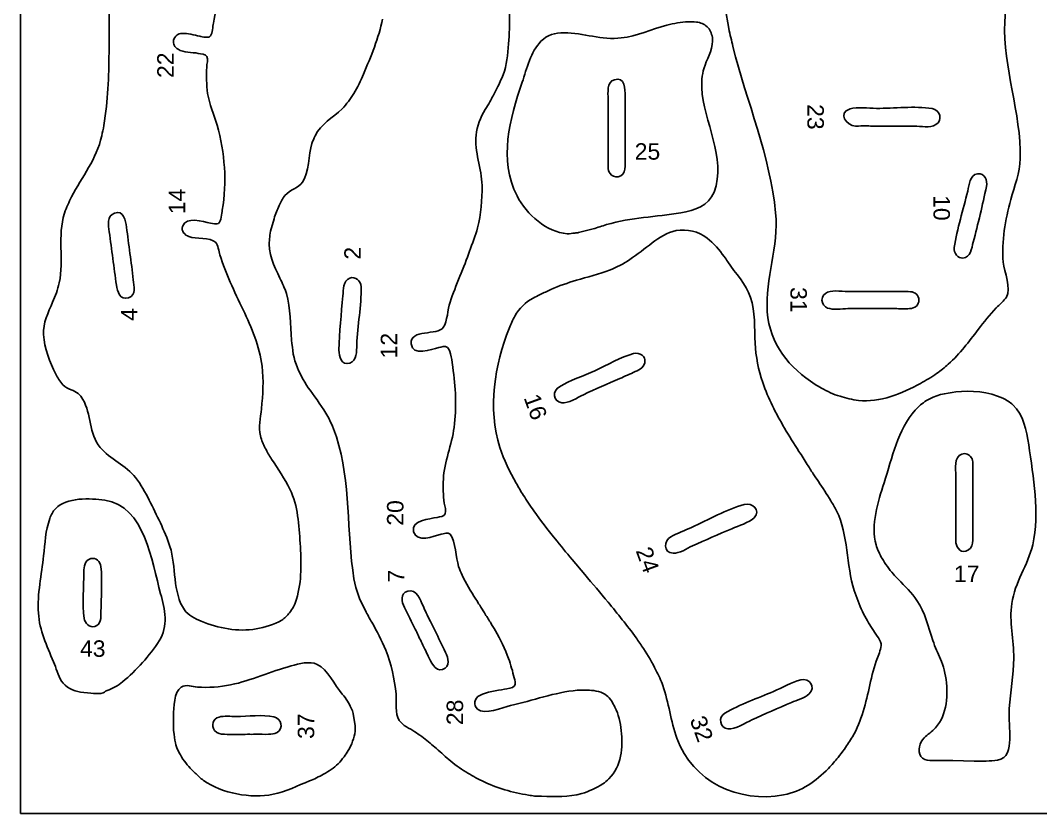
# Model space of a CAD drawing. Extents: x 0 to 330, y 0 to 240.
# Drawn here: x 0 to 186.1, y 0 to 144.8 of the extents above; entities that cross this region are included whole.
import ezdxf
from ezdxf.enums import TextEntityAlignment as Align

# ---------------------------------------------------------------- set-up
doc = ezdxf.new("R2010")
doc.units = 0
doc.layers.add('CUT', color=7, linetype='Continuous')
doc.layers.add('STEGE', color=5, linetype='Continuous')
doc.layers.add('Text', color=1, linetype='Continuous', lineweight=25)
doc.styles.add('textstyle11', font='')
doc.styles.add('textstyle13', font='')
doc.styles.add('textstyle19', font='')
doc.styles.add('textstyle20', font='')
doc.styles.add('textstyle21', font='')
doc.styles.add('textstyle22', font='')
doc.styles.add('textstyle27', font='')
doc.styles.add('textstyle28', font='')
doc.styles.add('textstyle31', font='')
doc.styles.add('textstyle33', font='')
doc.styles.add('textstyle34', font='')
doc.styles.add('textstyle35', font='')
doc.styles.add('textstyle36', font='')
doc.styles.add('textstyle37', font='')
doc.styles.add('textstyle38', font='')
doc.styles.add('textstyle41', font='')
doc.styles.add('textstyle49', font='')
doc.styles.add('textstyle52', font='')
doc.styles.get('textstyle11').set_extended_font_data('Arial')
doc.styles.get('textstyle13').set_extended_font_data('Arial')
doc.styles.get('textstyle19').set_extended_font_data('Arial')
doc.styles.get('textstyle20').set_extended_font_data('Arial')
doc.styles.get('textstyle21').set_extended_font_data('Arial')
doc.styles.get('textstyle22').set_extended_font_data('Arial')
doc.styles.get('textstyle27').set_extended_font_data('Arial')
doc.styles.get('textstyle28').set_extended_font_data('Arial')
doc.styles.get('textstyle31').set_extended_font_data('Arial')
doc.styles.get('textstyle33').set_extended_font_data('Arial')
doc.styles.get('textstyle34').set_extended_font_data('Arial')
doc.styles.get('textstyle35').set_extended_font_data('Arial')
doc.styles.get('textstyle36').set_extended_font_data('Arial')
doc.styles.get('textstyle37').set_extended_font_data('Arial')
doc.styles.get('textstyle38').set_extended_font_data('Arial')
doc.styles.get('textstyle41').set_extended_font_data('Arial')
doc.styles.get('textstyle49').set_extended_font_data('Arial')
doc.styles.get('textstyle52').set_extended_font_data('Arial')

msp = doc.modelspace()

# ---------------------------------------------------------------- linework, layer by layer
at = {"layer": 'CUT'}
for q in [(0, 240), (330, 0)]:
    msp.add_line((0, 0), q, dxfattribs=at)
for points in [[(107.23, 119.22), (107.23, 130.37)], [(110.33, 130.93), (110.33, 119.79)], [(151.5, 95.27), (158.84, 95.27)], [(173.75, 62.63), (173.75, 51.48)]]:
    msp.add_lwpolyline(points, dxfattribs=at)
for points in [[(180.95, 152.84), (180.03, 150.19), (179.71, 147.3), (179.59, 144.52)], [(88.68, 151.49), (89.35, 147.93), (89.39, 144.08), (89.04, 140.48)], [(16.2, 141.33), (16.24, 143.99), (16.03, 146.72), (16.41, 149.37)], [(36.57, 149.65), (35.87, 148), (35.52, 146.07), (35.2, 144.29)], [(35.2, 144.29), (35.08, 143.61), (35.13, 142.5), (34.69, 141.94)], [(62.59, 134.98), (63.93, 138.1), (65.41, 141.63), (66.05, 144.99)], [(109.63, 141.56), (112.47, 141.93), (115.19, 143.14), (117.95, 143.89)], [(117.95, 143.89), (119.15, 144.22), (120.67, 144.49), (121.76, 144.5)], [(121.76, 144.5), (122.42, 144.51), (122.67, 144.54), (123.32, 144.46)], [(123.32, 144.46), (124.09, 144.36), (124.75, 144.14), (125.28, 143.62)], [(125.28, 143.62), (125.79, 143.11), (126.13, 142.41), (126.24, 141.66)], [(179.59, 144.52), (179.22, 136.11), (182.61, 127.88), (182.4, 119.54)], [(29.47, 142.4), (28.74, 142.37), (28.18, 141.91), (27.95, 141.18)], [(32.72, 141.89), (31.7, 142.08), (30.51, 142.45), (29.47, 142.4)], [(34.69, 141.94), (34.31, 141.45), (33.22, 141.79), (32.72, 141.89)], [(94.96, 140.95), (96.11, 142.13), (97.55, 142.51), (99.19, 142.51)], [(99.19, 142.51), (102.69, 142.51), (106.1, 141.1), (109.63, 141.56)], [(126.24, 141.66), (126.49, 139.9), (125.49, 138.17), (124.9, 136.58)], [(130, 140), (129.74, 141.07), (129.48, 142.16), (129.25, 143.26)], [(15.61, 128.21), (16.13, 132.55), (16.15, 137.01), (16.2, 141.33)], [(27.95, 141.18), (27.75, 140.53), (28.19, 139.84), (28.77, 139.5)], [(89.04, 140.48), (88.86, 138.53), (88.78, 136.63), (88.06, 134.83)], [(91.54, 133.47), (92.38, 135.99), (93.09, 139.03), (94.96, 140.95)], [(137.79, 109.66), (136.81, 119.95), (132.47, 130), (130, 140)], [(28.77, 139.5), (29.79, 138.9), (31.29, 138.96), (32.43, 138.75)], [(32.43, 138.75), (32.89, 138.66), (33.83, 138.61), (34.04, 138.18)], [(34.04, 138.18), (34.28, 137.67), (33.99, 136.8), (33.99, 136.25)], [(33.99, 136.25), (33.97, 134.62), (33.9, 133.08), (34.15, 131.45)], [(124.9, 136.58), (124.41, 135.25), (124.25, 133.9), (124.31, 132.49)], [(60.86, 131.45), (61.51, 132.47), (62.1, 133.84), (62.59, 134.98)], [(88.06, 134.83), (87.73, 134.02), (87.37, 133.19), (86.99, 132.44)], [(108.36, 133.95), (110.34, 134.55), (110.33, 132.18), (110.33, 130.93)], [(86.99, 132.44), (86.75, 131.95), (86.52, 131.53), (86.25, 131.02)], [(90.61, 112.73), (87.19, 119.42), (89.29, 126.75), (91.54, 133.47)], [(107.23, 130.37), (107.23, 131.57), (106.9, 133.5), (108.36, 133.95)], [(124.31, 132.49), (124.58, 126.33), (128.9, 119.61), (126.55, 113.44)], [(34.15, 131.45), (34.45, 129.44), (35.35, 127.59), (35.9, 125.66)], [(58.68, 128.63), (59.55, 129.5), (60.21, 130.43), (60.86, 131.45)], [(86.25, 131.02), (86.04, 130.63), (85.87, 130.28), (85.65, 129.9)], [(53.77, 123.69), (54.85, 125.95), (56.95, 126.9), (58.68, 128.63)], [(84.79, 128.48), (83.95, 127.05), (83.34, 125.48), (83.13, 123.83)], [(85.65, 129.9), (85.37, 129.4), (85.08, 128.99), (84.79, 128.48)], [(152.35, 125.47), (150.74, 125.56), (148.98, 127.86), (151.36, 128.62)], [(151.36, 128.62), (152.71, 129.05), (154.74, 128.71), (156.16, 128.71)], [(156.16, 128.71), (159.4, 128.71), (163.13, 129.18), (166.32, 128.67)], [(166.32, 128.67), (167.88, 128.42), (168.3, 126.51), (167.02, 125.76)], [(14.84, 123.69), (14.98, 124.32), (15.11, 124.96), (15.22, 125.59)], [(35.9, 125.66), (36.61, 123.18), (37.04, 120.45), (37.22, 117.9)], [(154.18, 125.54), (153.51, 125.56), (153.14, 125.43), (152.35, 125.47)], [(155.45, 125.47), (154.99, 125.47), (154.63, 125.53), (154.18, 125.54)], [(158.27, 125.47), (157.37, 125.47), (156.45, 125.46), (155.45, 125.47)], [(160.25, 125.47), (159.59, 125.47), (158.89, 125.47), (158.27, 125.47)], [(161.94, 125.47), (161.4, 125.47), (160.86, 125.47), (160.25, 125.47)], [(163.07, 125.47), (162.6, 125.47), (162.38, 125.47), (161.94, 125.47)], [(167.02, 125.76), (165.85, 125.07), (164.32, 125.47), (163.07, 125.47)], [(9.33, 112.54), (11.25, 116.27), (13.89, 119.44), (14.84, 123.69)], [(53.18, 122.28), (53.34, 122.79), (53.54, 123.21), (53.77, 123.69)], [(83.13, 123.83), (82.77, 120.92), (84.18, 117.63), (84.22, 114.66)], [(51.47, 115.23), (52.64, 116.9), (52.56, 120.31), (53.18, 122.28)], [(107.57, 116.84), (107.07, 117.46), (107.23, 118.44), (107.23, 119.22)], [(110.33, 119.79), (110.33, 118.53), (110.64, 116.53), (109.06, 116.2)], [(182.4, 119.54), (182.34, 116.95), (181.35, 114.53), (180.69, 112.06)], [(37.22, 117.9), (37.39, 115.39), (37.3, 112.62), (36.83, 110.14)], [(109.06, 116.2), (108.47, 116.08), (107.92, 116.4), (107.57, 116.84)], [(172.83, 113.61), (173.09, 114.73), (173.19, 116.56), (174.64, 116.76)], [(174.64, 116.76), (175.98, 116.94), (176.46, 115.54), (176.24, 114.46)], [(48.27, 112.82), (49.19, 113.89), (50.71, 114.15), (51.47, 115.23)], [(84.22, 114.66), (84.25, 111.98), (84.08, 109.49), (83.39, 106.89)], [(170.37, 103.31), (170.88, 106.76), (172.02, 110.21), (172.83, 113.61)], [(176.24, 114.46), (175.56, 111.1), (174.7, 107.59), (173.84, 104.3)], [(8.65, 111.13), (8.86, 111.63), (9.07, 112.05), (9.33, 112.54)], [(47.23, 110.99), (47.52, 111.64), (47.79, 112.27), (48.27, 112.82)], [(99.75, 105.84), (96.03, 106.11), (92.36, 109.32), (90.61, 112.73)], [(126.55, 113.44), (125.58, 110.89), (122.99, 110.05), (120.49, 109.64)], [(180.69, 112.06), (179.71, 108.35), (178.96, 104.49), (179.32, 100.63)], [(8.05, 109.58), (8.24, 110.16), (8.42, 110.6), (8.65, 111.13)], [(17.19, 109.61), (18.85, 110.22), (19.2, 108.15), (19.35, 107.04)], [(36.83, 110.14), (36.72, 109.52), (36.68, 108.11), (36.16, 107.73)], [(46.28, 108.58), (46.56, 109.41), (46.89, 110.22), (47.23, 110.99)], [(7.08, 96.88), (7.98, 101.05), (6.72, 105.44), (8.05, 109.58)], [(16.22, 106.19), (16.05, 107.42), (15.7, 109.06), (17.19, 109.61)], [(34.69, 107.78), (33.24, 108.02), (30.26, 109.1), (29.58, 107.18)], [(120.49, 109.64), (115.94, 108.88), (111.45, 108.82), (106.95, 107.49)], [(136.27, 91.6), (135.86, 97.72), (138.38, 103.48), (137.79, 109.66)], [(17.51, 96.45), (17.05, 99.69), (16.67, 102.95), (16.22, 106.19)], [(19.35, 107.04), (19.77, 103.84), (20.22, 100.65), (20.6, 97.44)], [(29.58, 107.18), (29.28, 106.33), (30.01, 105.57), (30.74, 105.3)], [(36.16, 107.73), (35.8, 107.46), (35.12, 107.7), (34.69, 107.78)], [(45.44, 104.92), (45.48, 105.37), (45.56, 105.82), (45.65, 106.28)], [(83.39, 106.89), (83.03, 105.53), (82.41, 103.97), (81.96, 102.66)], [(106.95, 107.49), (106.12, 107.25), (105.3, 106.96), (104.47, 106.7)], [(115.27, 104.16), (116.56, 105.13), (118, 106.11), (119.64, 106.41)], [(119.64, 106.41), (121.62, 106.76), (123.71, 106.23), (125.28, 105.04)], [(30.74, 105.3), (32, 104.81), (34.61, 105.21), (35.6, 104.27)], [(35.6, 104.27), (36.1, 103.79), (36.19, 102.6), (36.39, 101.96)], [(47.35, 97.72), (46.27, 100), (45.17, 102.25), (45.44, 104.92)], [(101.16, 105.96), (100.67, 105.91), (100.24, 105.81), (99.75, 105.84)], [(101.84, 106.04), (101.61, 106.01), (101.39, 105.98), (101.16, 105.96)], [(125.28, 105.04), (126.54, 104.09), (127.5, 102.9), (128.39, 101.67)], [(173.84, 104.3), (173.53, 103.15), (173.4, 101.53), (171.96, 101.4)], [(81.96, 102.66), (80.98, 99.77), (79.4, 96.38), (78.39, 93.35)], [(111.17, 101.11), (112.55, 102.05), (113.91, 103.14), (115.27, 104.16)], [(170.8, 101.93), (170.47, 102.32), (170.29, 102.77), (170.37, 103.31)], [(36.39, 101.96), (36.93, 100.21), (37.58, 98.64), (38.28, 97.02)], [(107.5, 99.2), (108.75, 99.7), (110.07, 100.36), (111.17, 101.11)], [(128.39, 101.67), (128.63, 101.33), (128.84, 101.04), (129.06, 100.69)], [(129.06, 100.69), (130.42, 98.59), (132.41, 96.66), (133.22, 94.19)], [(171.96, 101.4), (171.48, 101.35), (171.09, 101.59), (170.8, 101.93)], [(179.32, 100.63), (179.49, 98.92), (180.8, 95.74), (179.9, 94.28)], [(101.44, 97.34), (103.31, 97.89), (105.75, 98.49), (107.5, 99.2)], [(5.88, 93.35), (6.38, 94.51), (6.8, 95.58), (7.08, 96.88)], [(20.6, 97.44), (20.74, 96.25), (21.15, 94.69), (19.73, 94.16)], [(38.28, 97.02), (39.01, 95.3), (39.87, 93.59), (40.64, 91.94)], [(48.53, 94.9), (48.24, 95.88), (47.79, 96.8), (47.35, 97.72)], [(58.84, 94.48), (58.95, 95.61), (58.81, 97.23), (60.09, 97.74)], [(60.09, 97.74), (61.12, 98.15), (62.13, 97.18), (62.16, 96.17)], [(96.78, 95.65), (98.26, 96.33), (99.87, 96.87), (101.44, 97.34)], [(19.73, 94.16), (18.19, 93.57), (17.67, 95.33), (17.51, 96.45)], [(62.16, 96.17), (62.27, 92.67), (61.45, 89.09), (61.36, 85.59)], [(94.8, 94.72), (95.45, 95.05), (96.11, 95.34), (96.78, 95.65)], [(146.23, 93.72), (146.23, 94.35), (146.7, 94.94), (147.27, 95.16)], [(147.27, 95.16), (148.38, 95.59), (150.27, 95.27), (151.5, 95.27)], [(158.84, 95.27), (159.93, 95.27), (161.3, 95.36), (162.37, 95.25)], [(162.37, 95.25), (162.78, 95.21), (163.14, 95.1), (163.46, 94.79)], [(4.22, 87.42), (4.09, 89.49), (5.11, 91.53), (5.88, 93.35)], [(49.48, 86.43), (49.22, 89.18), (49.33, 92.18), (48.53, 94.9)], [(58.12, 84.6), (58.2, 87.89), (58.53, 91.23), (58.84, 94.48)], [(78.39, 93.35), (77.95, 92.04), (77.92, 89.85), (77.16, 88.73)], [(90.21, 90.81), (91.02, 92.22), (92.14, 93.32), (93.53, 94.06)], [(93.53, 94.06), (93.98, 94.3), (94.34, 94.48), (94.8, 94.72)], [(133.22, 94.19), (134.09, 91.56), (133.92, 88.63), (134.04, 85.87)], [(147.27, 92.27), (146.7, 92.49), (146.23, 93.08), (146.23, 93.72)], [(163.46, 94.79), (163.79, 94.49), (163.91, 94.14), (163.91, 93.72)], [(163.91, 93.72), (163.91, 93.29), (163.79, 92.95), (163.46, 92.64)], [(179.9, 94.28), (179.47, 93.58), (178.62, 92.9), (178.03, 92.3)], [(40.64, 91.94), (42.14, 88.71), (43.66, 85.28), (44.1, 81.64)], [(145.01, 78.34), (140.28, 81.34), (136.68, 85.68), (136.27, 91.6)], [(150.94, 92.16), (149.85, 92.16), (148.26, 91.89), (147.27, 92.27)], [(159.54, 92.16), (156.68, 92.17), (153.81, 92.16), (150.94, 92.16)], [(162.23, 92.17), (161.39, 92.12), (160.4, 92.16), (159.54, 92.16)], [(163.46, 92.64), (163.1, 92.3), (162.7, 92.2), (162.23, 92.17)], [(178.03, 92.3), (176.81, 91.06), (175.8, 89.75), (174.74, 88.35)], [(89.17, 88.55), (89.47, 89.3), (89.78, 90.07), (90.21, 90.81)], [(77.16, 88.73), (76.11, 87.18), (71.02, 88.53), (71.28, 85.73)], [(87.47, 66.82), (85.22, 73.91), (86.55, 81.98), (89.17, 88.55)], [(174.74, 88.35), (173.01, 86.1), (171.49, 83.97), (169.28, 82.03)], [(6.46, 80.22), (5.39, 82.37), (4.38, 84.93), (4.22, 87.42)], [(50.54, 81.35), (49.79, 83.1), (49.65, 84.65), (49.48, 86.43)], [(71.28, 85.73), (71.51, 83.36), (75.03, 84.73), (76.32, 85.04)], [(134.04, 85.87), (134.15, 83.39), (134.66, 81.01), (135.44, 78.67)], [(60.09, 82.23), (58.55, 81.7), (58.09, 83.48), (58.12, 84.6)], [(61.36, 85.59), (61.33, 84.36), (61.44, 82.69), (60.09, 82.23)], [(76.32, 85.04), (76.78, 85.15), (77.5, 85.46), (77.91, 85.08)], [(77.91, 85.08), (78.63, 84.4), (78.72, 82.41), (78.87, 81.49)], [(104.82, 80.83), (107.02, 81.84), (109.57, 83.37), (111.88, 83.95)], [(111.88, 83.95), (112.47, 84.1), (112.97, 84.01), (113.42, 83.66)], [(113.42, 83.66), (114.19, 83.07), (114.07, 82.05), (113.4, 81.38)], [(169.28, 82.03), (168.59, 81.42), (167.92, 80.84), (167.16, 80.32)], [(7.76, 78.26), (7.2, 78.85), (6.8, 79.54), (6.46, 80.22)], [(44.1, 81.64), (44.42, 79.07), (44.23, 76.41), (43.98, 73.87)], [(52.84, 77.26), (51.97, 78.46), (51.1, 80.02), (50.54, 81.35)], [(78.87, 81.49), (79.47, 77.86), (79.56, 74.13), (79.12, 70.49)], [(98.33, 77.92), (100.21, 79.03), (102.81, 79.91), (104.82, 80.83)], [(112.16, 80.67), (111.24, 80.25), (110.29, 79.81), (109.34, 79.4)], [(113.4, 81.38), (113.04, 81.02), (112.62, 80.87), (112.16, 80.67)], [(167.16, 80.32), (166.24, 79.67), (165.16, 79.05), (164.2, 78.52)], [(9.29, 77.34), (8.69, 77.58), (8.23, 77.78), (7.76, 78.26)], [(109.34, 79.4), (107.16, 78.47), (104.87, 77.46), (102.71, 76.45)], [(135.44, 78.67), (136.42, 75.75), (137.85, 73.04), (139.42, 70.35)], [(146.14, 77.66), (145.73, 77.89), (145.41, 78.09), (145.01, 78.34)], [(164.2, 78.52), (161.01, 76.73), (156.71, 74.96), (152.91, 75.41)], [(11.42, 75.57), (10.9, 76.49), (10.25, 76.96), (9.29, 77.34)], [(56.08, 72.46), (55.12, 74.16), (53.98, 75.7), (52.84, 77.26)], [(98.76, 74.99), (97.07, 75.24), (97.06, 77.16), (98.33, 77.92)], [(102.71, 76.45), (101.66, 75.95), (99.94, 74.8), (98.76, 74.99)], [(149.53, 76.16), (148.37, 76.51), (147.18, 77.06), (146.14, 77.66)], [(165.28, 75.37), (166.87, 76.4), (168.84, 76.72), (170.65, 76.96)], [(170.65, 76.96), (173.37, 77.33), (176.75, 76.97), (179.25, 75.81)], [(14.56, 66.82), (12.47, 69.32), (12.93, 72.93), (11.42, 75.57)], [(152.91, 75.41), (151.77, 75.55), (150.6, 75.83), (149.53, 76.16)], [(163.27, 73.64), (163.9, 74.34), (164.52, 74.88), (165.28, 75.37)], [(179.25, 75.81), (179.94, 75.48), (180.54, 75.11), (181.08, 74.6)], [(181.08, 74.6), (183.01, 72.81), (183.57, 69.93), (183.95, 67.29)], [(43.98, 73.87), (43.81, 72.17), (43.41, 70.64), (43.81, 68.94)], [(157.57, 60.37), (159.07, 64.99), (160, 70), (163.27, 73.64)], [(57.64, 68.79), (57.23, 70.09), (56.73, 71.31), (56.08, 72.46)], [(43.81, 68.94), (44.01, 68.09), (44.31, 67.4), (44.68, 66.68)], [(79.12, 70.49), (78.74, 67.31), (77.31, 64.22), (77.17, 61.03)], [(139.42, 70.35), (140.26, 68.92), (141.11, 67.5), (142.03, 66.11)], [(60.86, 42.83), (59.47, 51.45), (60.33, 60.37), (57.64, 68.79)], [(183.95, 67.29), (184.77, 61.51), (186.04, 54.83), (184.69, 49.08)], [(21.02, 61.32), (19.35, 63.51), (16.33, 64.7), (14.56, 66.82)], [(44.68, 66.68), (45.01, 66.01), (45.42, 65.34), (45.84, 64.7)], [(90.45, 60.33), (89.26, 62.42), (88.2, 64.51), (87.47, 66.82)], [(142.03, 66.11), (142.56, 65.32), (143.03, 64.53), (143.56, 63.71)], [(170.65, 61.64), (170.65, 62.93), (170.25, 65.08), (171.78, 65.63)], [(171.78, 65.63), (172.43, 65.86), (173.13, 65.5), (173.47, 65)], [(45.84, 64.7), (47.03, 62.9), (48.21, 61.12), (49.17, 59.2)], [(143.56, 63.71), (143.93, 63.14), (144.24, 62.62), (144.63, 62.02)], [(173.47, 65), (173.92, 64.34), (173.75, 63.46), (173.75, 62.63)], [(144.63, 62.02), (144.96, 61.52), (145.29, 61.1), (145.6, 60.61)], [(170.65, 52.75), (170.65, 55.68), (170.65, 58.67), (170.65, 61.64)], [(23.51, 57.22), (22.81, 58.66), (21.98, 60.05), (21.02, 61.32)], [(77.17, 61.03), (77.11, 59.58), (77.15, 58.11), (77.33, 56.66)], [(91.78, 58.07), (91.3, 58.81), (90.89, 59.56), (90.45, 60.33)], [(145.6, 60.61), (146.34, 59.45), (147.13, 58.3), (147.86, 57.08)], [(156.1, 49.08), (155.09, 52.61), (156.47, 56.98), (157.57, 60.37)], [(6.4, 55.65), (8.42, 57.76), (12.72, 57.58), (15.4, 57.19)], [(49.17, 59.2), (50.66, 56.22), (50.82, 52.6), (51.05, 49.32)], [(93.68, 55.25), (93.04, 56.17), (92.36, 57.16), (91.78, 58.07)], [(15.4, 57.19), (22.67, 56.14), (24, 46), (25.58, 40.14)], [(27.28, 48.76), (26.31, 51.68), (24.85, 54.45), (23.51, 57.22)], [(77.33, 56.66), (77.4, 56.1), (77.73, 55.25), (77.5, 54.72)], [(122.46, 52.24), (125.52, 53.62), (128.77, 55.52), (132.06, 56.43)], [(132.06, 56.43), (133.56, 56.84), (135.15, 55.35), (133.86, 54.01)], [(147.86, 57.08), (148.23, 56.47), (148.6, 55.88), (148.92, 55.25)], [(5.36, 53.83), (5.61, 54.51), (5.9, 55.13), (6.4, 55.65)], [(76.04, 54.07), (74.7, 53.77), (71.18, 53.53), (71.74, 51.44)], [(77.5, 54.72), (77.29, 54.21), (76.5, 54.18), (76.04, 54.07)], [(97.54, 50.17), (96.21, 51.83), (94.88, 53.52), (93.68, 55.25)], [(133.86, 54.01), (132.97, 53.08), (130.99, 52.51), (129.8, 52)], [(148.92, 55.25), (151.07, 50.94), (150.62, 45.32), (152.14, 40.71)], [(4.23, 47.06), (4.46, 49.31), (4.6, 51.68), (5.36, 53.83)], [(118.65, 50.52), (119.88, 51.18), (121.22, 51.68), (122.46, 52.24)], [(170.65, 51.62), (170.65, 52.03), (170.65, 52.33), (170.65, 52.75)], [(71.74, 51.44), (72.32, 49.32), (75.36, 50.65), (76.74, 50.97)], [(76.74, 50.97), (77.23, 51.08), (78.04, 51.47), (78.42, 50.97)], [(78.42, 50.97), (79.43, 49.62), (79.46, 46.72), (79.95, 45.09)], [(119.08, 47.51), (117.25, 47.61), (117.35, 49.81), (118.65, 50.52)], [(129.8, 52), (127.42, 50.98), (124.91, 49.9), (122.6, 48.85)], [(170.65, 49.79), (170.64, 50.57), (170.65, 50.92), (170.65, 51.62)], [(173.75, 51.48), (173.75, 50.24), (174.02, 48.3), (172.48, 47.89)], [(29.92, 37.19), (27.74, 40.25), (28.46, 45.21), (27.28, 48.76)], [(51.05, 49.32), (51.27, 46.02), (51.35, 42.38), (50.39, 39.16)], [(100.65, 46.38), (99.6, 47.63), (98.56, 48.9), (97.54, 50.17)], [(122.6, 48.85), (121.59, 48.4), (120.22, 47.44), (119.08, 47.51)], [(157.22, 46.54), (156.79, 47.29), (156.34, 48.24), (156.1, 49.08)], [(172.48, 47.89), (171.33, 47.58), (170.66, 48.83), (170.65, 49.79)], [(184.69, 49.08), (183.81, 45.36), (181.42, 42.2), (180.87, 38.36)], [(3.28, 36.61), (3.04, 40.07), (3.89, 43.63), (4.23, 47.06)], [(11.59, 44.09), (11.59, 45.1), (11.74, 46.22), (12.86, 46.54)], [(12.86, 46.54), (13.74, 46.79), (14.59, 45.94), (14.68, 45.08)], [(159.26, 43.72), (158.52, 44.56), (157.78, 45.56), (157.22, 46.54)], [(14.68, 45.08), (14.98, 42.39), (14.7, 39.46), (14.7, 36.76)], [(79.95, 45.09), (80.12, 44.51), (80.33, 44.06), (80.58, 43.54)], [(11.62, 35.63), (11.24, 38.34), (11.59, 41.35), (11.59, 44.09)], [(62.94, 37.04), (61.99, 38.85), (61.2, 40.69), (60.86, 42.83)], [(80.58, 43.54), (81.31, 42.02), (82.18, 40.6), (83.07, 39.16)], [(107.21, 38.6), (105.82, 40.27), (104.38, 41.96), (102.95, 43.65)], [(160.18, 42.74), (159.85, 43.09), (159.57, 43.37), (159.26, 43.72)], [(70.67, 40.62), (72.3, 41.11), (72.95, 38.93), (73.46, 37.89)], [(163.57, 38.92), (162.66, 40.27), (161.28, 41.55), (160.18, 42.74)], [(25.58, 40.14), (26.36, 37.3), (27.03, 34.17), (25.32, 31.53)], [(50.39, 39.16), (50.23, 38.65), (50.05, 38.2), (49.82, 37.75)], [(70.07, 37.61), (69.56, 38.63), (69.18, 40.16), (70.67, 40.62)], [(83.07, 39.16), (83.31, 38.76), (83.54, 38.42), (83.79, 38.03)], [(152.14, 40.71), (152.57, 39.43), (153.04, 38.11), (153.62, 36.9)], [(49.82, 37.75), (49.59, 37.31), (49.39, 37.01), (49.08, 36.62)], [(72.05, 33.66), (71.41, 34.98), (70.72, 36.32), (70.07, 37.61)], [(73.46, 37.89), (73.84, 37.1), (74.27, 36.17), (74.66, 35.35)], [(83.79, 38.03), (84.09, 37.56), (84.34, 37.12), (84.65, 36.62)], [(112.32, 32.11), (110.71, 34.3), (108.95, 36.51), (107.21, 38.6)], [(166.46, 31.59), (165.58, 34.15), (165.11, 36.63), (163.57, 38.92)], [(180.87, 38.36), (180.39, 35.05), (181.23, 31.65), (181.23, 28.34)], [(6.05, 27.72), (4.79, 30.65), (3.5, 33.39), (3.28, 36.61)], [(13.57, 34.15), (12.62, 33.87), (11.75, 34.71), (11.62, 35.63)], [(14.7, 36.76), (14.7, 35.76), (14.76, 34.49), (13.57, 34.15)], [(33, 35.1), (31.88, 35.54), (30.59, 36.25), (29.92, 37.19)], [(49.08, 36.62), (48.69, 36.12), (48.26, 35.67), (47.67, 35.32)], [(64.1, 34.93), (63.71, 35.6), (63.3, 36.36), (62.94, 37.04)], [(84.65, 36.62), (85.04, 36.01), (85.38, 35.53), (85.74, 34.93)], [(153.62, 36.9), (153.88, 36.34), (154.24, 35.75), (154.53, 35.21)], [(43.02, 33.72), (39.7, 33.12), (36.14, 33.85), (33, 35.1)], [(47.67, 35.32), (46.3, 34.49), (44.6, 34.01), (43.02, 33.72)], [(66.64, 29.85), (65.92, 31.64), (65.06, 33.25), (64.1, 34.93)], [(73.11, 31.4), (72.72, 32.18), (72.41, 32.91), (72.05, 33.66)], [(74.66, 35.35), (75.02, 34.61), (75.3, 34.06), (75.65, 33.38)], [(85.74, 34.93), (86.06, 34.4), (86.33, 33.91), (86.65, 33.38)], [(154.53, 35.21), (155.08, 34.2), (155.66, 33.35), (156.33, 32.39)], [(75.65, 33.38), (76.31, 32.05), (76.88, 30.78), (77.55, 29.42)], [(86.65, 33.38), (87.57, 31.82), (88.44, 30.01), (89.06, 28.3)], [(113.67, 30.13), (113.21, 30.82), (112.79, 31.46), (112.32, 32.11)], [(156.33, 32.39), (156.63, 31.95), (156.95, 31.53), (157.01, 30.98)], [(25.32, 31.53), (23.6, 28.86), (21.12, 26.07), (18.65, 24.07)], [(68.53, 21.8), (68.27, 24.56), (67.67, 27.3), (66.64, 29.85)], [(74.42, 28.72), (74.02, 29.56), (73.55, 30.51), (73.11, 31.4)], [(115.94, 26.18), (115.25, 27.55), (114.53, 28.82), (113.67, 30.13)], [(157.01, 30.98), (157.11, 30.13), (156.63, 29.23), (156.35, 28.44)], [(167.86, 28.2), (167.33, 29.32), (166.88, 30.36), (166.46, 31.59)], [(49.37, 26.94), (50.84, 27.32), (52.7, 27.93), (54.16, 27.23)], [(77.02, 26.32), (75.61, 25.88), (74.84, 27.84), (74.42, 28.72)], [(77.55, 29.42), (78.05, 28.42), (78.53, 26.79), (77.02, 26.32)], [(89.06, 28.3), (89.47, 27.16), (89.81, 25.95), (90.09, 24.77)], [(156.35, 28.44), (155.78, 26.84), (155.35, 25.16), (154.98, 23.5)], [(168.54, 26.22), (168.38, 26.9), (168.13, 27.62), (167.86, 28.2)], [(181.23, 28.34), (181.23, 25.26), (180.61, 22.25), (180.4, 19.17)], [(7.5, 24.2), (6.8, 25.23), (6.54, 26.58), (6.05, 27.72)], [(38.36, 23.5), (42.14, 24.28), (45.65, 25.97), (49.37, 26.94)], [(54.16, 27.23), (56.11, 26.29), (57.32, 23.46), (58.72, 21.8)], [(116.64, 24.77), (116.39, 25.29), (116.19, 25.68), (115.94, 26.18)], [(167.69, 16.63), (169.32, 19.25), (169.27, 23.27), (168.54, 26.22)], [(10.96, 22.17), (9.61, 22.44), (8.31, 23.01), (7.5, 24.2)], [(90.09, 24.77), (90.2, 24.35), (90.43, 23.69), (90.14, 23.29)], [(117.2, 23.36), (117.01, 23.87), (116.88, 24.28), (116.64, 24.77)], [(137.42, 22.29), (139.03, 22.97), (140.66, 24.03), (142.36, 24.41)], [(142.36, 24.41), (143.97, 24.77), (145.2, 23.08), (143.89, 21.84)], [(15.83, 22.46), (15.28, 22.27), (15.43, 22.1), (14.7, 21.94)], [(18.65, 24.07), (17.79, 23.37), (16.87, 22.82), (15.83, 22.46)], [(27.92, 17.85), (27.99, 19.29), (28, 22.21), (29.33, 23.09)], [(29.33, 23.09), (30.23, 23.68), (31.34, 23.13), (32.29, 23.08)], [(32.29, 23.08), (34.36, 22.96), (36.32, 23.07), (38.36, 23.5)], [(88.31, 22.73), (86.91, 22.42), (85.08, 22.23), (83.8, 21.58)], [(90.14, 23.29), (89.81, 22.84), (88.82, 22.84), (88.31, 22.73)], [(89.44, 19.72), (93.39, 20.57), (97.56, 22.19), (101.58, 22.5)], [(101.58, 22.5), (102.05, 22.53), (102.42, 22.54), (102.85, 22.53)], [(102.85, 22.53), (103.19, 22.52), (103.49, 22.52), (103.84, 22.51)], [(103.84, 22.51), (104.81, 22.48), (106.15, 22.2), (106.93, 21.58)], [(119.76, 13.76), (118.67, 16.82), (118.28, 20.3), (117.2, 23.36)], [(154.98, 23.5), (154.25, 20.24), (153.49, 16.91), (151.81, 14.04)], [(14.7, 21.94), (14.17, 21.94), (13.54, 21.93), (12.85, 21.96)], [(58.72, 21.8), (59.08, 21.37), (59.4, 21.02), (59.68, 20.53)], [(59.68, 20.53), (59.94, 20.09), (60.11, 19.72), (60.34, 19.26)], [(69.12, 17.01), (68.28, 18.34), (68.67, 20.32), (68.53, 21.8)], [(83.8, 21.58), (82.77, 21.07), (82.57, 19.77), (83.39, 19.04)], [(106.93, 21.58), (107.66, 21), (108.07, 20.2), (108.47, 19.41)], [(128.54, 18.34), (131.26, 19.93), (134.53, 21.06), (137.42, 22.29)], [(143.89, 21.84), (143.07, 21.05), (141.69, 20.72), (140.67, 20.27)], [(60.34, 19.26), (60.5, 18.94), (60.63, 18.61), (60.74, 18.27)], [(83.39, 19.04), (84.67, 17.9), (87.93, 19.39), (89.44, 19.72)], [(108.47, 19.41), (109.12, 18.1), (109.49, 16.67), (109.63, 15.17)], [(140.67, 20.27), (138.35, 19.25), (135.7, 18.17), (133.47, 17.11)], [(180.4, 19.17), (180.27, 17.29), (180.6, 15.41), (180.52, 13.52)], [(27.92, 16.02), (27.92, 16.49), (27.9, 17.33), (27.92, 17.85)], [(35.44, 15.19), (34.68, 16.06), (35.17, 17.28), (36.24, 17.62)], [(36.24, 17.62), (37.14, 17.9), (38.41, 17.71), (39.35, 17.71)], [(39.35, 17.71), (41.49, 17.71), (44.18, 18.14), (46.26, 17.66)], [(46.26, 17.66), (47.64, 17.34), (48.11, 15.53), (46.82, 14.81)], [(71.94, 14.94), (71.03, 15.57), (69.74, 16.04), (69.12, 17.01)], [(129.09, 15.48), (127.55, 15.63), (127.26, 17.6), (128.54, 18.34)], [(133.47, 17.11), (132.32, 16.57), (130.41, 15.34), (129.09, 15.48)], [(27.92, 15.17), (27.92, 15.41), (27.92, 15.63), (27.92, 16.02)], [(28.77, 11.5), (28.31, 12.35), (28.23, 13.26), (27.92, 15.17)], [(37.23, 14.48), (36.48, 14.52), (35.97, 14.57), (35.44, 15.19)], [(61.05, 15.03), (60.93, 13.84), (60.42, 12.5), (59.82, 11.5)], [(61.1, 15.99), (61.11, 15.67), (61.09, 15.35), (61.05, 15.03)], [(73.21, 14.06), (72.77, 14.38), (72.4, 14.62), (71.94, 14.94)], [(109.63, 15.17), (109.92, 12.07), (109.67, 8.64), (107.37, 6.37)], [(164.88, 13.81), (165.49, 14.47), (166.32, 14.94), (166.94, 15.64)], [(166.94, 15.64), (167.22, 15.96), (167.46, 16.27), (167.69, 16.63)], [(41.46, 14.47), (40.29, 14.47), (38.54, 14.41), (37.23, 14.48)], [(42.88, 14.48), (42.34, 14.46), (42.04, 14.47), (41.46, 14.47)], [(45.27, 14.47), (44.67, 14.45), (43.51, 14.5), (42.88, 14.48)], [(46.82, 14.81), (46.31, 14.53), (45.81, 14.48), (45.27, 14.47)], [(75.61, 12.15), (74.83, 12.8), (74.07, 13.45), (73.21, 14.06)], [(139.25, 3.41), (131.09, 1.87), (122.58, 5.83), (119.76, 13.76)], [(151.81, 14.04), (151.35, 13.25), (150.88, 12.57), (150.32, 11.79)], [(164.3, 10.45), (163.57, 11.51), (164.11, 12.97), (164.88, 13.81)], [(180.52, 13.52), (180.45, 11.94), (180.12, 9.98), (178.27, 9.74)], [(29.66, 9.95), (29.31, 10.48), (29.07, 10.95), (28.77, 11.5)], [(59.82, 11.5), (59.57, 11.1), (59.33, 10.77), (59.04, 10.37)], [(78.15, 9.87), (77.32, 10.57), (76.45, 11.44), (75.61, 12.15)], [(150.32, 11.79), (149.95, 11.27), (149.56, 10.72), (149.18, 10.23)], [(31.87, 7.41), (31.09, 8.19), (30.31, 8.99), (29.66, 9.95)], [(59.04, 10.37), (58.7, 9.9), (58.39, 9.52), (57.97, 9.11)], [(81.26, 7.61), (80.17, 8.28), (79.15, 9.03), (78.15, 9.87)], [(149.18, 10.23), (148.88, 9.86), (148.64, 9.61), (148.32, 9.25)], [(167.82, 9.71), (166.73, 9.71), (165.01, 9.41), (164.3, 10.45)], [(170.09, 9.67), (169.31, 9.7), (168.55, 9.71), (167.82, 9.71)], [(178.27, 9.74), (176.94, 9.57), (175.5, 9.54), (174.03, 9.56)], [(57.97, 9.11), (57.2, 8.34), (56.26, 7.74), (55.29, 7.19)], [(84.22, 5.96), (83.19, 6.48), (82.26, 7), (81.26, 7.61)], [(147.44, 8.26), (145.07, 5.89), (142.59, 4.04), (139.25, 3.41)], [(148.32, 9.25), (148.01, 8.88), (147.8, 8.62), (147.44, 8.26)], [(33.42, 6.06), (32.86, 6.46), (32.35, 6.94), (31.87, 7.41)], [(46.12, 3.52), (42.08, 2.71), (36.76, 3.66), (33.42, 6.06)], [(52.75, 5.96), (50.53, 5.11), (48.49, 4), (46.12, 3.52)], [(54.02, 6.53), (53.57, 6.31), (53.22, 6.14), (52.75, 5.96)], [(55.29, 7.19), (54.85, 6.94), (54.48, 6.76), (54.02, 6.53)], [(92.69, 3.38), (89.84, 3.83), (86.81, 4.68), (84.22, 5.96)], [(107.37, 6.37), (107.01, 6.01), (106.67, 5.7), (106.23, 5.42)], [(106.23, 5.42), (105.06, 4.68), (103.77, 4.04), (102.42, 3.66)], [(93.82, 3.2), (93.42, 3.24), (93.11, 3.31), (92.69, 3.38)], [(95.09, 3.17), (94.61, 3.19), (94.25, 3.16), (93.82, 3.2)], [(102.42, 3.66), (99.97, 2.97), (97.6, 3.06), (95.09, 3.17)]]:
    msp.add_open_spline(points, degree=3, dxfattribs=at)
at = {"layer": 'STEGE'}
for p, q in [((128.58, 147.08), (129.25, 143.26)), ((15.61, 128.21), (15.22, 125.59)), ((45.65, 106.28), (46.28, 108.58)), ((101.84, 106.04), (104.47, 106.7)), ((100.65, 46.38), (102.95, 43.65)), ((10.96, 22.17), (12.85, 21.96)), ((60.74, 18.27), (61.1, 15.99)), ((174.03, 9.56), (170.09, 9.67))]:
    msp.add_line(p, q, dxfattribs=at)

# ---------------------------------------------------------------- texts
at = {"layer": 'Text'}
for s, rotation, style, p in [('22', 90, 'textstyle28', (26.46, 136.59)), ('23', -90, 'textstyle33', (145.08, 127.16)), ('14', 90, 'textstyle27', (28.57, 111.73)), ('10', -90, 'textstyle31', (168.08, 110.55)), ('2', 90, 'textstyle11', (60.59, 102.27)), ('31', -90, 'textstyle34', (141.98, 93.77)), ('4', 90, 'textstyle13', (19.85, 91.09)), ('12', 90, 'textstyle20', (67.24, 85.41)), ('16', -70, 'textstyle35', (93.99, 74.24)), ('20', 90, 'textstyle21', (68.38, 54.87)), ('24', -70, 'textstyle36', (114.43, 46.32)), ('7', 90, 'textstyle19', (68.54, 43.34)), ('28', 90, 'textstyle22', (79.26, 18.48)), ('37', 90, 'textstyle52', (52.1, 15.95)), ('32', -70, 'textstyle37', (124.28, 15.48))]:
    msp.add_text(s, height=3, rotation=rotation, dxfattribs=dict(at, style=style)).set_placement(p, align=Align.MIDDLE_CENTER)
for s, style, p in [('25', 'textstyle41', (114.4, 120.85)), ('17', 'textstyle38', (172.64, 43.76)), ('43', 'textstyle49', (13.2, 30.12))]:
    msp.add_text(s, height=3, dxfattribs=dict(at, style=style)).set_placement(p, align=Align.MIDDLE_CENTER)

doc.saveas('drawing.dxf')
